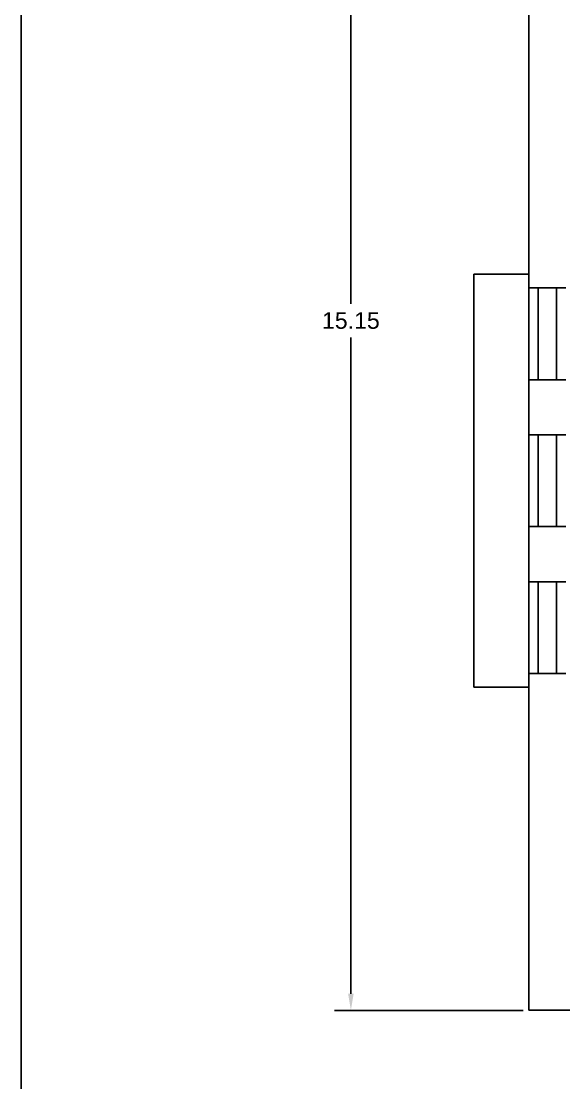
# Model space of a CAD drawing. Header units: inches. Extents: x 101 to 668, y -217 to 99.
# Drawn here: x 469.96 to 475.87, y -62.3 to -50.74 of the extents above; entities that cross this region are included whole.
import ezdxf

# ---------------------------------------------------------------- set-up
doc = ezdxf.new("R2010")
doc.units = ezdxf.units.IN
doc.header["$MEASUREMENT"] = 0
doc.styles.get("Standard").update_dxf_attribs({"font": 'arial.ttf'})
doc.dimstyles.get("Standard").update_dxf_attribs({"dimtxt": 0.18, "dimasz": 0.18, "dimexe": 0.18, "dimexo": 0.0625, "dimgap": 0.09, "dimtad": 0, "dimtih": 1, "dimtoh": 1, "dimdec": 4, "dimzin": 0, "dimdsep": 46, "dimtxsty": 'Standard', "dimcen": 0.09, "dimadec": 0, "dimazin": 0, "dimtfac": 1, "dimtdec": 4, "dimtofl": 0, "dimtmove": 0, "dimatfit": 3, "dimfxl": 1, "dimtolj": 1, "dimtzin": 0, "dimarcsym": 0})

# ---------------------------------------------------------------- blocks, each defined once
blk = doc.blocks.new('*D148')
at = {"color": 0, "lineweight": -2}
for p, q in [((475.424, -46.495), (473.366, -46.495)), ((473.546, -46.675), (473.546, -53.823)), ((473.546, -61.335), (473.546, -54.187)), ((475.424, -61.515), (473.366, -61.515))]:
    blk.add_line(p, q, dxfattribs=at)
at = {"color": 0}
for points in [[(473.516, -46.675), (473.576, -46.675), (473.546, -46.495)], [(473.516, -61.335), (473.576, -61.335), (473.546, -61.515)]]:
    blk.add_solid(points, dxfattribs=at)
at = {"layer": 'Defpoints', "color": 0}
for p in [(475.486, -46.495), (473.546, -61.515), (475.486, -61.515)]:
    blk.add_point(p, dxfattribs=at)
at = {"color": 0, "insert": (473.546, -54.005), "char_height": 0.18, "attachment_point": 5}
blk.add_mtext('\\A1;15.15', dxfattribs=at)

msp = doc.modelspace()

# ---------------------------------------------------------------- linework, layer by layer
for p, q in [((475.48609, -61.51479), (475.48609, -46.49479)), ((474.88609, -57.99778), (474.88609, -53.49778)), ((474.88609, -53.49778), (475.48609, -53.49778)), ((475.48609, -53.64778), (475.88609, -53.64778)), ((475.58609, -54.64778), (475.58609, -53.64778)), ((475.78609, -54.64778), (475.78609, -53.64778)), ((475.88609, -54.64778), (475.48609, -54.64778)), ((475.48609, -55.24778), (475.88609, -55.24778)), ((475.58609, -56.24778), (475.58609, -55.24778)), ((475.78609, -56.24778), (475.78609, -55.24778)), ((475.48609, -56.24778), (475.88609, -56.24778)), ((475.48609, -56.84778), (475.88609, -56.84778)), ((475.58609, -57.84778), (475.58609, -56.84778)), ((475.78609, -57.84778), (475.78609, -56.84778)), ((475.48609, -57.84778), (475.88609, -57.84778)), ((474.88609, -57.99778), (475.48609, -57.99778)), ((475.48609, -61.51479), (491.50609, -61.51479))]:
    msp.add_line(p, q)
msp.add_lwpolyline([(469.95535, -31.96394), (517.45988, -31.96394), (517.45988, -69.63722), (469.95535, -69.63722)], close=True)

# ---------------------------------------------------------------- dimensions: what is measured, and where the dimension line sits
dim = msp.add_linear_dim(base=(473.54648, -61.51479), p1=(475.48609, -46.49479), p2=(475.48609, -61.51479), angle=90, text='15.15', dimstyle='Standard')
dim.commit()
dim.dimension.update_dxf_attribs({"geometry": '*D148', "text_midpoint": (473.54648, -54.00479)})

doc.saveas('drawing.dxf')
